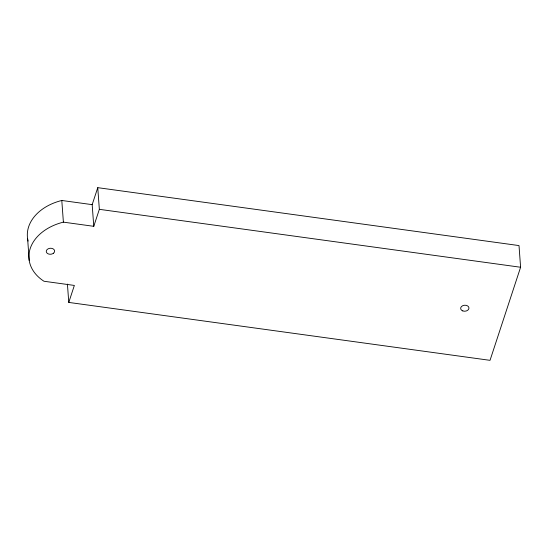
<?xml version="1.0" encoding="UTF-8"?>
<svg xmlns="http://www.w3.org/2000/svg" width="548" height="548" viewBox="0 0 548 548"><rect width="100%" height="100%" fill="white"/><g stroke="black" fill="none" stroke-linecap="round" stroke-linejoin="round"><path stroke-width="0.82" d="M68.774 302.421L74.357 285.433L43.977 281.254A48.087 34.593 -4.2 0 1 30.229 248.477A48.087 34.593 -4.2 0 1 63.39 222.146L93.77 226.317L92.174 204.651L97.756 187.663L519.011 245.579L520.6 267.253L490.028 360.337L68.774 302.421L67.425 284.083M93.77 226.317L99.346 209.329L97.756 187.663M28.092 241.106A48.087 34.593 -4.2 0 1 61.794 200.472L92.174 204.651M99.346 209.329L520.6 267.253M61.794 200.472L63.39 222.146M27.626 238.873L29.222 260.547M53.464 253.21L52.622 253.738A4.172 3 -4.2 0 1 46.888 252.95A4.172 3 -4.2 0 1 48.265 248.771A4.172 3 -4.2 0 1 53.992 249.559L54.437 250.258A4.172 3 -4.2 0 1 53.464 253.21M462.82 310.935A4.172 3 -4.2 0 0 468.972 307.997A4.172 3 -4.2 0 0 462.628 305.743A4.172 3 -4.2 0 0 462.82 310.935"/></g></svg>
